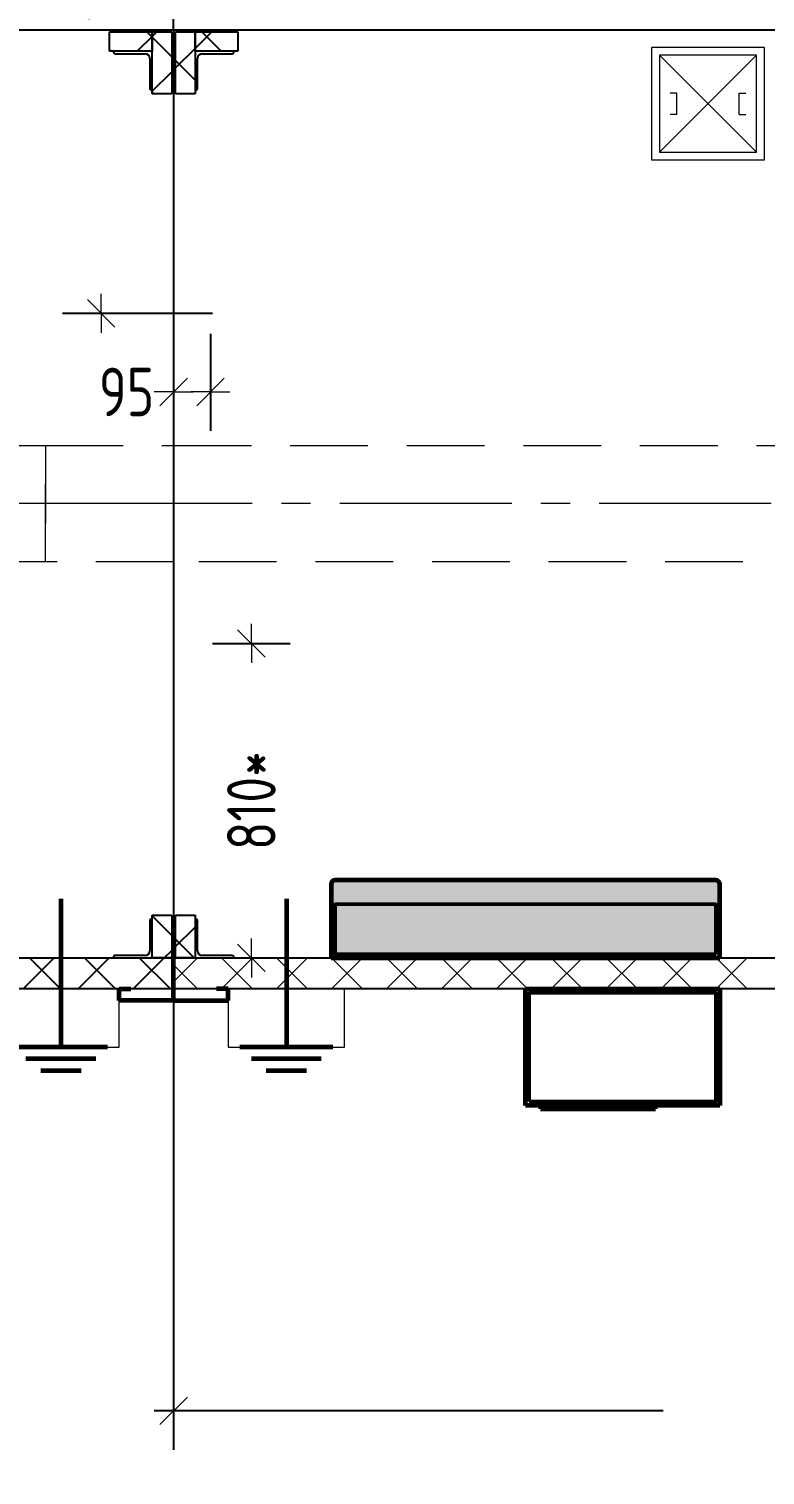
# Model space of a CAD drawing. Header units: millimetres. Extents: x 0 to 1680, y 0 to 594.
# Drawn here: x 162 to 199.9, y 405.3 to 479.8 of the extents above; entities that cross this region are included whole.
import ezdxf

# ---------------------------------------------------------------- set-up
doc = ezdxf.new("R2010")
doc.units = ezdxf.units.MM
for name, pattern in [('K5LT32792', [0]), ('K5LT32795', [0]), ('K5LT32796', [0]), ('K5LT32806', [0]), ('K5LT_AUXILIARY', [0]), ('K5LT_AXLED', [13.35, 8.85, -1.5, 1.5, -1.5]), ('K5LT_BASIC', [0]), ('K5LT_DASHED', [6, 4, -2]), ('K5LT_REINFORCED', [0]), ('K5LT_THIN', [0])]:
    doc.linetypes.add(name, pattern=pattern)
doc.layers.add('Системный слой', color=7, linetype='Continuous')
doc.styles.add('KDIMTEXTSTYLE', font='GOST_AU.SHX', dxfattribs={"width": 0.96, "oblique": 15, "height": 5})
doc.dimstyles.new('KDIMSTYLE (0.02)', dxfattribs={"dimtxt": 5, "dimasz": 1, "dimexe": 2, "dimexo": 0, "dimgap": 1, "dimtad": 1, "dimlfac": 50, "dimtxsty": 'KDIMTEXTSTYLE', "dimsah": 1, "dimcen": 0, "dimdle": 1, "dimadec": 0, "dimazin": 0, "dimtfac": 0.667, "dimtmove": 0, "dimatfit": 3, "dimfxl": 0, "dimtvp": 1, "dimtolj": 1, "dimtzin": 0, "dimarcsym": 0})
pattern_1 = [(45, (0, 0), (-1.4142136, 1.4142136), []), (135, (0, 0), (-1.4142136, -1.4142136), [])]

# ---------------------------------------------------------------- blocks, each defined once
blk = doc.blocks.new('U393')
at = {"layer": 'Системный слой'}
h = blk.add_hatch(dxfattribs=at)
h.set_pattern_fill('', angle=45, style=0, pattern_type=0)
h.set_pattern_definition(pattern_1)
h.paths.add_polyline_path([(168.318, 478.677), (168.318, 479.677), (166.118, 479.677), (166.118, 478.677)])
at = {"layer": 'Системный слой', "color": 150, "linetype": 'K5LT_BASIC', "lineweight": 25, "true_color": 0x0080ff}
for p, q in [((166.118, 478.677), (166.118, 479.677)), ((166.118, 479.677), (168.318, 479.677)), ((168.318, 479.677), (168.318, 478.677)), ((168.318, 478.677), (166.118, 478.677))]:
    blk.add_line(p, q, dxfattribs=at)
blk = doc.blocks.new('U394')
at = {"layer": 'Системный слой'}
h = blk.add_hatch(dxfattribs=at)
h.set_pattern_fill('', angle=45, style=0, pattern_type=0)
h.set_pattern_definition(pattern_1)
h.paths.add_polyline_path([(169.318, 476.477), (169.318, 479.677), (168.318, 479.677), (168.318, 476.477)])
at = {"layer": 'Системный слой', "color": 150, "linetype": 'K5LT_BASIC', "lineweight": 25, "true_color": 0x0080ff}
for p, q in [((168.318, 479.677), (169.318, 479.677)), ((168.318, 478.677), (168.318, 479.677)), ((169.318, 479.677), (169.318, 476.477)), ((168.318, 476.477), (168.318, 478.677)), ((169.318, 476.477), (168.318, 476.477))]:
    blk.add_line(p, q, dxfattribs=at)
blk = doc.blocks.new('U395')
at = {"layer": 'Системный слой'}
h = blk.add_hatch(dxfattribs=at)
h.set_pattern_fill('', angle=45, style=0, pattern_type=0)
h.set_pattern_definition(pattern_1)
h.paths.add_polyline_path([(169.418, 430.377), (169.418, 431.977), (101.618, 431.977), (101.618, 430.377)])
at = {"layer": 'Системный слой', "color": 150, "linetype": 'K5LT_BASIC', "lineweight": 25, "true_color": 0x0080ff}
for p, q in [((133.418, 431.977), (168.318, 431.977)), ((168.318, 431.977), (169.318, 431.977)), ((169.318, 431.977), (169.418, 431.977)), ((169.418, 431.977), (169.418, 430.377)), ((169.418, 430.377), (101.618, 430.377))]:
    blk.add_line(p, q, dxfattribs=at)
blk = doc.blocks.new('U397')
at = {"layer": 'Системный слой'}
h = blk.add_hatch(dxfattribs=at)
h.set_pattern_fill('', angle=45, style=0, pattern_type=0)
h.set_pattern_definition(pattern_1)
h.paths.add_polyline_path([(169.318, 431.977), (169.318, 434.177), (168.318, 434.177), (168.318, 431.977)])
at = {"layer": 'Системный слой', "color": 150, "linetype": 'K5LT_BASIC', "lineweight": 25, "true_color": 0x0080ff}
for p, q in [((168.318, 434.177), (169.318, 434.177)), ((168.318, 431.977), (168.318, 434.177)), ((169.318, 434.177), (169.318, 431.977)), ((169.318, 431.977), (168.318, 431.977)), ((168.318, 431.977), (168.318, 431.977)), ((169.318, 431.977), (169.318, 431.977))]:
    blk.add_line(p, q, dxfattribs=at)
blk = doc.blocks.new('U401')
at = {"layer": 'Системный слой', "color": 232, "linetype": 'K5LT_AUXILIARY', "lineweight": 13, "true_color": 0xc52b79}
for p, q in [((166.618, 430.377), (163.618, 430.377)), ((163.618, 430.377), (163.618, 427.377)), ((166.618, 427.377), (166.618, 430.377)), ((163.618, 427.377), (166.618, 427.377))]:
    blk.add_line(p, q, dxfattribs=at)
blk = doc.blocks.new('U402')
at = {"layer": 'Системный слой', "color": 232, "linetype": 'K5LT_AUXILIARY', "lineweight": 13, "true_color": 0xc52b79}
for p, q in [((163.618, 430.377), (160.618, 430.377)), ((160.618, 430.377), (160.618, 427.377)), ((163.618, 427.377), (163.618, 430.377)), ((160.618, 427.377), (163.618, 427.377))]:
    blk.add_line(p, q, dxfattribs=at)
blk = doc.blocks.new('U403')
at = {"layer": 'Системный слой', "color": 134, "linetype": 'K5LT_REINFORCED', "lineweight": 60, "true_color": 0x009696}
for p, q in [((163.618, 435.017), (163.618, 427.377)), ((166.018, 427.377), (161.218, 427.377)), ((165.418, 426.777), (161.818, 426.777)), ((162.578, 426.177), (164.658, 426.177))]:
    blk.add_line(p, q, dxfattribs=at)
blk = doc.blocks.new('U400')
at = {"layer": 'Системный слой'}
for name in ['U403', 'U402', 'U401']:
    blk.add_blockref(name, (0, 0), dxfattribs=at)
blk = doc.blocks.new('U411')
at = {"layer": 'Системный слой', "color": 7, "linetype": 'K5LT32795', "lineweight": 13}
for p, q in [((170.654, 431.977), (169.418, 430.741)), ((169.418, 431.614), (170.654, 430.377)), ((173.483, 431.977), (171.883, 430.377)), ((171.883, 431.977), (173.483, 430.377)), ((176.311, 431.977), (174.711, 430.377)), ((174.711, 431.977), (176.311, 430.377)), ((179.14, 431.977), (177.54, 430.377)), ((177.54, 431.977), (179.14, 430.377)), ((181.968, 431.977), (180.368, 430.377)), ((180.368, 431.977), (181.968, 430.377)), ((184.797, 431.977), (183.197, 430.377)), ((183.197, 431.977), (184.797, 430.377)), ((187.625, 431.977), (186.025, 430.377)), ((186.025, 431.977), (187.625, 430.377)), ((190.453, 431.977), (188.853, 430.377)), ((188.853, 431.977), (190.453, 430.377)), ((193.282, 431.977), (191.682, 430.377)), ((191.682, 431.977), (193.282, 430.377)), ((196.11, 431.977), (194.51, 430.377)), ((194.51, 431.977), (196.11, 430.377)), ((198.939, 431.977), (197.339, 430.377)), ((197.339, 431.977), (198.939, 430.377))]:
    blk.add_line(p, q, dxfattribs=at)
blk = doc.blocks.new('U410')
at = {"layer": 'Системный слой', "color": 150, "linetype": 'K5LT_BASIC', "lineweight": 25, "true_color": 0x0080ff}
for p, q in [((169.418, 430.377), (169.418, 431.977)), ((169.418, 431.977), (169.518, 431.977)), ((169.518, 431.977), (170.518, 431.977)), ((170.518, 431.977), (275.818, 431.977)), ((275.818, 430.377), (169.418, 430.377))]:
    blk.add_line(p, q, dxfattribs=at)
at = {"layer": 'Системный слой'}
blk.add_blockref('U411', (0, 0), dxfattribs=at)
blk = doc.blocks.new('U412')
at = {"layer": 'Системный слой'}
h = blk.add_hatch(dxfattribs=at)
h.set_pattern_fill('', angle=45, style=0, pattern_type=0)
h.set_pattern_definition(pattern_1)
h.paths.add_polyline_path([(170.518, 431.977), (170.518, 434.177), (169.518, 434.177), (169.518, 431.977)])
at = {"layer": 'Системный слой', "color": 150, "linetype": 'K5LT_BASIC', "lineweight": 25, "true_color": 0x0080ff}
for p, q in [((169.518, 434.177), (170.518, 434.177)), ((169.518, 431.977), (169.518, 434.177)), ((170.518, 434.177), (170.518, 431.977)), ((170.518, 431.977), (169.518, 431.977))]:
    blk.add_line(p, q, dxfattribs=at)
blk = doc.blocks.new('U413')
at = {"layer": 'Системный слой'}
h = blk.add_hatch(dxfattribs=at)
h.set_pattern_fill('', angle=45, style=0, pattern_type=0)
h.set_pattern_definition(pattern_1)
h.paths.add_polyline_path([(170.518, 476.477), (170.518, 479.677), (169.518, 479.677), (169.518, 476.477)])
at = {"layer": 'Системный слой', "color": 150, "linetype": 'K5LT_BASIC', "lineweight": 25, "true_color": 0x0080ff}
for p, q in [((169.518, 479.677), (170.518, 479.677)), ((169.518, 476.477), (169.518, 479.677)), ((170.518, 479.677), (170.518, 478.677)), ((170.518, 478.677), (170.518, 476.477)), ((170.518, 476.477), (169.518, 476.477))]:
    blk.add_line(p, q, dxfattribs=at)
blk = doc.blocks.new('U414')
at = {"layer": 'Системный слой'}
h = blk.add_hatch(dxfattribs=at)
h.set_pattern_fill('', angle=45, style=0, pattern_type=0)
h.set_pattern_definition(pattern_1)
h.paths.add_polyline_path([(172.718, 478.677), (172.718, 479.677), (170.518, 479.677), (170.518, 478.677)])
at = {"layer": 'Системный слой', "color": 150, "linetype": 'K5LT_BASIC', "lineweight": 25, "true_color": 0x0080ff}
for p, q in [((170.518, 478.677), (170.518, 479.677)), ((170.518, 479.677), (172.718, 479.677)), ((172.718, 479.677), (172.718, 478.677)), ((172.718, 478.677), (170.518, 478.677))]:
    blk.add_line(p, q, dxfattribs=at)
blk = doc.blocks.new('U969')
at = {"layer": 'Системный слой', "color": 5, "linetype": 'K5LT32792', "lineweight": 60, "true_color": 0x0000ff}
for p, q in [((187.523, 424.377), (187.523, 430.377)), ((187.523, 430.377), (197.523, 430.377)), ((197.523, 430.377), (197.523, 424.377)), ((197.523, 424.377), (187.523, 424.377))]:
    blk.add_line(p, q, dxfattribs=at)
blk = doc.blocks.new('U970')
at = {"layer": 'Системный слой', "color": 5, "linetype": 'K5LT32792', "lineweight": 60, "true_color": 0x0000ff}
for p, q in [((188.293, 424.377), (188.293, 424.208)), ((194.209, 424.377), (188.293, 424.377)), ((188.293, 424.208), (194.209, 424.208)), ((194.209, 424.208), (194.209, 424.377))]:
    blk.add_line(p, q, dxfattribs=at)
blk = doc.blocks.new('U968')
at = {"layer": 'Системный слой', "color": 5, "linetype": 'K5LT32796', "lineweight": 50, "true_color": 0x0000ff}
blk.add_lwpolyline([(187.723, 424.577), (187.723, 430.177), (197.323, 430.177), (197.323, 424.577)], close=True, dxfattribs=at)
at = {"layer": 'Системный слой'}
for name in ['U969', 'U970']:
    blk.add_blockref(name, (0, 0), dxfattribs=at)
blk = doc.blocks.new('U972')
at = {"layer": 'Системный слой', "color": 5, "linetype": 'K5LT32792', "lineweight": 60, "true_color": 0x0000ff}
for p, q in [((177.523, 435.777), (177.523, 431.977)), ((197.323, 435.977), (177.723, 435.977)), ((197.523, 431.977), (197.523, 435.777)), ((177.523, 431.977), (197.523, 431.977))]:
    blk.add_line(p, q, dxfattribs=at)
for centre, start, end in [((177.723, 435.777), 90, 180), ((197.323, 435.777), 0, 90)]:
    blk.add_arc(centre, 0.2, start, end, dxfattribs=at)
blk = doc.blocks.new('U971')
at = {"layer": 'Системный слой', "true_color": 0xffffff}
h = blk.add_hatch(color=7, dxfattribs=at)
h.paths.add_polyline_path([(177.723, 434.745), (177.723, 432.177), (197.323, 432.177), (197.323, 434.745)])
h.paths.add_polyline_path([(177.723, 435.977), (177.645, 435.961), (177.579, 435.916), (177.536, 435.849), (177.523, 435.777), (177.523, 431.977), (197.523, 431.977), (197.523, 435.777), (197.507, 435.855), (197.462, 435.921), (197.395, 435.964), (197.323, 435.977)])
h.paths.add_polyline_path([(197.323, 434.745), (197.323, 432.177), (177.723, 432.177), (177.723, 434.745)])
at = {"layer": 'Системный слой', "color": 5, "linetype": 'K5LT32796', "lineweight": 50, "true_color": 0x0000ff}
blk.add_lwpolyline([(197.323, 432.177), (197.323, 434.745), (177.723, 434.745), (177.723, 432.177)], close=True, dxfattribs=at)
at = {"layer": 'Системный слой'}
blk.add_blockref('U972', (0, 0), dxfattribs=at)
blk = doc.blocks.new('U1006')
at = {"layer": 'Системный слой', "color": 5, "linetype": 'K5LT32792', "lineweight": 60, "true_color": 0x0000ff}
for p, q in [((187.523, 424.377), (187.523, 430.377)), ((187.523, 430.377), (197.523, 430.377)), ((197.523, 430.377), (197.523, 424.377)), ((197.523, 424.377), (187.523, 424.377))]:
    blk.add_line(p, q, dxfattribs=at)
blk = doc.blocks.new('U1007')
at = {"layer": 'Системный слой', "color": 5, "linetype": 'K5LT32792', "lineweight": 60, "true_color": 0x0000ff}
for p, q in [((188.293, 424.377), (188.293, 424.208)), ((194.209, 424.377), (188.293, 424.377)), ((188.293, 424.208), (194.209, 424.208)), ((194.209, 424.208), (194.209, 424.377))]:
    blk.add_line(p, q, dxfattribs=at)
blk = doc.blocks.new('U1005')
at = {"layer": 'Системный слой', "color": 5, "linetype": 'K5LT32796', "lineweight": 50, "true_color": 0x0000ff}
blk.add_lwpolyline([(187.723, 424.577), (187.723, 430.177), (197.323, 430.177), (197.323, 424.577)], close=True, dxfattribs=at)
at = {"layer": 'Системный слой'}
for name in ['U1006', 'U1007']:
    blk.add_blockref(name, (0, 0), dxfattribs=at)
blk = doc.blocks.new('U1009')
at = {"layer": 'Системный слой', "color": 5, "linetype": 'K5LT32792', "lineweight": 60, "true_color": 0x0000ff}
for p, q in [((177.523, 435.777), (177.523, 431.977)), ((197.323, 435.977), (177.723, 435.977)), ((197.523, 431.977), (197.523, 435.777)), ((177.523, 431.977), (197.523, 431.977))]:
    blk.add_line(p, q, dxfattribs=at)
for centre, start, end in [((177.723, 435.777), 90, 180), ((197.323, 435.777), 0, 90)]:
    blk.add_arc(centre, 0.2, start, end, dxfattribs=at)
blk = doc.blocks.new('U1008')
at = {"layer": 'Системный слой', "true_color": 0xffffff}
h = blk.add_hatch(color=7, dxfattribs=at)
h.paths.add_polyline_path([(177.723, 434.745), (177.723, 432.177), (197.323, 432.177), (197.323, 434.745)])
h.paths.add_polyline_path([(177.723, 435.977), (177.645, 435.961), (177.579, 435.916), (177.536, 435.849), (177.523, 435.777), (177.523, 431.977), (197.523, 431.977), (197.523, 435.777), (197.507, 435.855), (197.462, 435.921), (197.395, 435.964), (197.323, 435.977)])
h.paths.add_polyline_path([(197.323, 434.745), (197.323, 432.177), (177.723, 432.177), (177.723, 434.745)])
at = {"layer": 'Системный слой', "color": 5, "linetype": 'K5LT32796', "lineweight": 50, "true_color": 0x0000ff}
blk.add_lwpolyline([(197.323, 432.177), (197.323, 434.745), (177.723, 434.745), (177.723, 432.177)], close=True, dxfattribs=at)
at = {"layer": 'Системный слой'}
blk.add_blockref('U1009', (0, 0), dxfattribs=at)
blk = doc.blocks.new('U1030')
at = {"layer": 'Системный слой', "color": 232, "linetype": 'K5LT_AUXILIARY', "lineweight": 13, "true_color": 0xc52b79}
for p, q in [((178.218, 430.377), (175.218, 430.377)), ((175.218, 430.377), (175.218, 427.377)), ((178.218, 427.377), (178.218, 430.377)), ((175.218, 427.377), (178.218, 427.377))]:
    blk.add_line(p, q, dxfattribs=at)
blk = doc.blocks.new('U1031')
at = {"layer": 'Системный слой', "color": 232, "linetype": 'K5LT_AUXILIARY', "lineweight": 13, "true_color": 0xc52b79}
for p, q in [((175.218, 430.377), (172.218, 430.377)), ((172.218, 430.377), (172.218, 427.377)), ((175.218, 427.377), (175.218, 430.377)), ((172.218, 427.377), (175.218, 427.377))]:
    blk.add_line(p, q, dxfattribs=at)
blk = doc.blocks.new('U1032')
at = {"layer": 'Системный слой', "color": 134, "linetype": 'K5LT_REINFORCED', "lineweight": 60, "true_color": 0x009696}
for p, q in [((175.218, 435.017), (175.218, 427.377)), ((177.618, 427.377), (172.818, 427.377)), ((177.018, 426.777), (173.418, 426.777)), ((174.178, 426.177), (176.258, 426.177))]:
    blk.add_line(p, q, dxfattribs=at)
blk = doc.blocks.new('U1029')
at = {"layer": 'Системный слой'}
for name in ['U1032', 'U1031', 'U1030']:
    blk.add_blockref(name, (0, 0), dxfattribs=at)
blk = doc.blocks.new('U1211')
at = {"layer": 'Системный слой', "color": 7, "linetype": 'K5LT_DASHED', "lineweight": 13}
for p, q in [((155.218, 479.777), (161.218, 479.777)), ((155.218, 459.977), (155.218, 479.777)), ((161.218, 479.777), (161.218, 459.977)), ((161.218, 459.977), (155.218, 459.977))]:
    blk.add_line(p, q, dxfattribs=at)
blk = doc.blocks.new('U1212')
at = {"layer": 'Системный слой', "color": 7, "linetype": 'K5LT_DASHED', "lineweight": 13}
for p, q in [((145.418, 458.377), (153.618, 458.377)), ((145.418, 452.377), (145.418, 458.377)), ((153.618, 458.377), (153.618, 452.377)), ((153.618, 452.377), (145.418, 452.377))]:
    blk.add_line(p, q, dxfattribs=at)
blk = doc.blocks.new('U1213')
at = {"layer": 'Системный слой', "color": 7, "linetype": 'K5LT_DASHED', "lineweight": 13}
for p, q in [((145.418, 509.477), (153.618, 509.477)), ((145.418, 503.477), (145.418, 509.477)), ((153.618, 509.477), (153.618, 503.477)), ((153.618, 503.477), (145.418, 503.477))]:
    blk.add_line(p, q, dxfattribs=at)
blk = doc.blocks.new('U1214')
at = {"layer": 'Системный слой', "color": 7, "linetype": 'K5LT_DASHED', "lineweight": 13}
for p, q in [((162.818, 509.477), (169.418, 509.477)), ((162.818, 503.477), (162.818, 509.477)), ((169.418, 509.477), (169.418, 503.477)), ((169.418, 503.477), (162.818, 503.477))]:
    blk.add_line(p, q, dxfattribs=at)
blk = doc.blocks.new('U1215')
at = {"layer": 'Системный слой', "color": 7, "linetype": 'K5LT_DASHED', "lineweight": 13}
for p, q in [((162.818, 458.377), (169.418, 458.377)), ((162.818, 452.377), (162.818, 458.377)), ((169.418, 458.377), (169.418, 452.377)), ((169.418, 452.377), (162.818, 452.377))]:
    blk.add_line(p, q, dxfattribs=at)
blk = doc.blocks.new('U1216')
at = {"layer": 'Системный слой', "color": 7, "linetype": 'K5LT_DASHED', "lineweight": 13}
for p, q in [((137.818, 459.977), (137.818, 479.777)), ((137.818, 479.777), (143.818, 479.777)), ((143.818, 479.777), (143.818, 459.977)), ((143.818, 459.977), (137.818, 459.977))]:
    blk.add_line(p, q, dxfattribs=at)
blk = doc.blocks.new('U1217')
at = {"layer": 'Системный слой', "color": 7, "linetype": 'K5LT_DASHED', "lineweight": 13}
for p, q in [((143.818, 501.877), (137.818, 501.877)), ((137.818, 501.877), (137.818, 479.777)), ((143.818, 479.777), (143.818, 501.877)), ((137.818, 479.777), (143.818, 479.777))]:
    blk.add_line(p, q, dxfattribs=at)
blk = doc.blocks.new('U1218')
at = {"layer": 'Системный слой', "color": 7, "linetype": 'K5LT_DASHED', "lineweight": 13}
for p, q in [((155.218, 501.877), (161.218, 501.877)), ((155.218, 479.777), (155.218, 501.877)), ((161.218, 501.877), (161.218, 479.777)), ((161.218, 479.777), (155.218, 479.777))]:
    blk.add_line(p, q, dxfattribs=at)
blk = doc.blocks.new('U1219')
at = {"layer": 'Системный слой', "color": 7, "linetype": 'K5LT_DASHED', "lineweight": 13}
for p, q in [((155.218, 458.377), (155.218, 459.977)), ((155.218, 459.977), (161.218, 459.977)), ((161.218, 459.977), (161.218, 458.377)), ((153.618, 452.377), (153.618, 458.377)), ((153.618, 458.377), (155.218, 458.377)), ((161.218, 458.377), (162.818, 458.377)), ((162.818, 458.377), (162.818, 452.377)), ((162.818, 452.377), (153.618, 452.377))]:
    blk.add_line(p, q, dxfattribs=at)
blk = doc.blocks.new('U1220')
at = {"layer": 'Системный слой', "color": 7, "linetype": 'K5LT_DASHED', "lineweight": 13}
for p, q in [((153.618, 509.477), (153.618, 503.477)), ((162.818, 509.477), (153.618, 509.477)), ((162.818, 503.477), (162.818, 509.477)), ((153.618, 503.477), (155.218, 503.477)), ((155.218, 503.477), (155.218, 501.877)), ((161.218, 501.877), (161.218, 503.477)), ((161.218, 503.477), (162.818, 503.477)), ((155.218, 501.877), (161.218, 501.877))]:
    blk.add_line(p, q, dxfattribs=at)
blk = doc.blocks.new('U1221')
at = {"layer": 'Системный слой', "color": 7, "linetype": 'K5LT_DASHED', "lineweight": 13}
for p, q in [((143.818, 511.077), (137.818, 511.077)), ((137.818, 511.077), (137.818, 501.877)), ((143.818, 509.477), (143.818, 511.077)), ((145.418, 509.477), (143.818, 509.477)), ((145.418, 503.477), (145.418, 509.477)), ((143.818, 501.877), (143.818, 503.477)), ((143.818, 503.477), (145.418, 503.477)), ((137.818, 501.877), (143.818, 501.877))]:
    blk.add_line(p, q, dxfattribs=at)
blk = doc.blocks.new('U1222')
at = {"layer": 'Системный слой', "color": 7, "linetype": 'K5LT_DASHED', "lineweight": 13}
for p, q in [((137.818, 452.377), (137.818, 459.977)), ((137.818, 459.977), (143.818, 459.977)), ((143.818, 458.377), (143.818, 459.977)), ((145.418, 452.377), (145.418, 458.377)), ((137.818, 452.377), (145.418, 452.377))]:
    blk.add_line(p, q, dxfattribs=at)
at = {"layer": 'Системный слой', "color": 7, "linetype": 'K5LT_THIN', "lineweight": 13}
blk.add_line((143.818, 458.377), (145.418, 458.377), dxfattribs=at)
blk = doc.blocks.new('U1210')
at = {"layer": 'Системный слой', "color": 30, "linetype": 'K5LT_AXLED', "lineweight": 13, "true_color": 0xff8000}
for p, q in [((140.818, 521.577), (140.818, 452.177)), ((158.218, 509.477), (158.218, 452.177)), ((137.818, 506.477), (169.418, 506.477)), ((169.418, 455.377), (137.818, 455.377))]:
    blk.add_line(p, q, dxfattribs=at)
at = {"layer": 'Системный слой', "color": 7, "linetype": 'K5LT_DASHED', "lineweight": 13}
blk.add_line((145.418, 458.177), (145.418, 452.177), dxfattribs=at)
blk.add_lwpolyline([(143.818, 509.477), (143.818, 521.577), (137.818, 521.577), (137.818, 509.477)], dxfattribs=at)
at = {"layer": 'Системный слой'}
for name in ['U1221', 'U1213', 'U1220', 'U1214', 'U1217', 'U1218', 'U1216', 'U1211', 'U1222', 'U1219', 'U1212', 'U1215']:
    blk.add_blockref(name, (0, 0), dxfattribs=at)
blk = doc.blocks.new('U1234')
at = {"layer": 'Системный слой', "color": 134, "linetype": 'K5LT_REINFORCED', "lineweight": 60, "true_color": 0x009696}
for p, q in [((169.418, 429.777), (169.418, 432.337)), ((172.218, 430.377), (171.618, 430.377)), ((172.218, 429.777), (172.218, 430.377)), ((169.418, 429.777), (172.218, 429.777))]:
    blk.add_line(p, q, dxfattribs=at)
blk = doc.blocks.new('U1233')
at = {"layer": 'Системный слой', "color": 232, "linetype": 'K5LT_AUXILIARY', "lineweight": 13, "true_color": 0xc52b79}
blk.add_line((171.618, 430.377), (169.418, 430.377), dxfattribs=at)
at = {"layer": 'Системный слой'}
blk.add_blockref('U1234', (0, 0), dxfattribs=at)
blk = doc.blocks.new('U1232')
at = {"layer": 'Системный слой'}
blk.add_blockref('U1233', (0, 0), dxfattribs=at)
blk = doc.blocks.new('U1239')
at = {"layer": 'Системный слой', "color": 150, "linetype": 'K5LT_BASIC', "lineweight": 25, "true_color": 0x0080ff}
for p, q in [((170.518, 478.677), (170.518, 476.677)), ((172.518, 478.677), (170.518, 478.677)), ((170.648, 476.757), (170.648, 478.307)), ((170.888, 478.547), (172.438, 478.547)), ((172.518, 478.627), (172.518, 478.677)), ((170.518, 476.677), (170.568, 476.677))]:
    blk.add_line(p, q, dxfattribs=at)
for centre, radius, start, end in [((170.888, 478.307), 0.24, 90, 180), ((172.438, 478.627), 0.08, 270, 0), ((170.568, 476.757), 0.08, 270, 0)]:
    blk.add_arc(centre, radius, start, end, dxfattribs=at)
blk = doc.blocks.new('U1241')
at = {"layer": 'Системный слой', "color": 150, "linetype": 'K5LT_BASIC', "lineweight": 25, "true_color": 0x0080ff}
for p, q in [((170.568, 433.977), (170.518, 433.977)), ((170.518, 433.977), (170.518, 431.977)), ((170.648, 432.347), (170.648, 433.897)), ((172.438, 432.107), (170.888, 432.107)), ((172.518, 431.977), (172.518, 432.027)), ((170.518, 431.977), (172.518, 431.977))]:
    blk.add_line(p, q, dxfattribs=at)
for centre, radius, start, end in [((170.568, 433.897), 0.08, 0, 90), ((170.888, 432.347), 0.24, 180, 270), ((172.438, 432.027), 0.08, 0, 90)]:
    blk.add_arc(centre, radius, start, end, dxfattribs=at)
blk = doc.blocks.new('U1231')
at = {"layer": 'Системный слой'}
for name in ['U1239', 'U1241', 'U1232']:
    blk.add_blockref(name, (0, 0), dxfattribs=at)
blk = doc.blocks.new('U1275')
at = {"layer": 'Системный слой', "color": 7, "linetype": 'K5LT_DASHED', "lineweight": 13}
for p, q in [((169.418, 458.377), (312.718, 458.377)), ((169.418, 452.377), (169.418, 458.377)), ((312.718, 452.377), (169.418, 452.377))]:
    blk.add_line(p, q, dxfattribs=at)
blk = doc.blocks.new('U1274')
at = {"layer": 'Системный слой', "color": 30, "linetype": 'K5LT_AXLED', "lineweight": 13, "true_color": 0xff8000}
blk.add_line((320.318, 455.377), (169.418, 455.377), dxfattribs=at)
at = {"layer": 'Системный слой'}
blk.add_blockref('U1275', (0, 0), dxfattribs=at)
blk = doc.blocks.new('U1375')
at = {"layer": 'Системный слой', "color": 7, "linetype": 'K5LT_THIN', "lineweight": 13}
for p, q in [((199.818, 478.877), (194.018, 478.877)), ((194.018, 478.877), (194.018, 473.077)), ((199.818, 473.077), (199.818, 478.877)), ((194.018, 473.077), (199.818, 473.077))]:
    blk.add_line(p, q, dxfattribs=at)
blk = doc.blocks.new('U1377')
at = {"layer": 'Системный слой', "color": 7, "linetype": 'K5LT32806', "lineweight": 18}
for p, q in [((199.418, 478.477), (194.418, 478.477)), ((194.418, 478.477), (194.418, 473.477)), ((199.418, 473.477), (199.418, 478.477)), ((194.418, 473.477), (199.418, 473.477))]:
    blk.add_line(p, q, dxfattribs=at)
blk = doc.blocks.new('U1376')
at = {"layer": 'Системный слой', "color": 7, "linetype": 'K5LT32806', "lineweight": 18}
for p, q in [((199.418, 478.477), (194.418, 473.477)), ((199.418, 473.477), (194.418, 478.477)), ((195.312, 476.526), (194.973, 476.526)), ((195.312, 475.428), (195.312, 476.526)), ((198.524, 476.526), (198.863, 476.526)), ((198.524, 475.428), (198.524, 476.526)), ((195.312, 475.428), (194.973, 475.428)), ((198.524, 475.428), (198.863, 475.428))]:
    blk.add_line(p, q, dxfattribs=at)
at = {"layer": 'Системный слой'}
blk.add_blockref('U1377', (0, 0), dxfattribs=at)
blk = doc.blocks.new('U1374')
at = {"layer": 'Системный слой'}
for name in ['U1375', 'U1376']:
    blk.add_blockref(name, (0, 0), dxfattribs=at)
blk = doc.blocks.new('U1554')
at = {"layer": 'Системный слой', "color": 150, "linetype": 'K5LT_BASIC', "lineweight": 25, "true_color": 0x0080ff}
for p, q in [((168.318, 478.677), (166.318, 478.677)), ((166.318, 478.677), (166.318, 478.627)), ((166.398, 478.547), (167.948, 478.547)), ((168.188, 478.307), (168.188, 476.757)), ((168.318, 476.677), (168.318, 478.677)), ((168.268, 476.677), (168.318, 476.677))]:
    blk.add_line(p, q, dxfattribs=at)
for centre, radius, start, end in [((166.398, 478.627), 0.08, 180, 270), ((167.948, 478.307), 0.24, 0, 90), ((168.268, 476.757), 0.08, 180, 270)]:
    blk.add_arc(centre, radius, start, end, dxfattribs=at)
blk = doc.blocks.new('U1555')
at = {"layer": 'Системный слой', "color": 150, "linetype": 'K5LT_BASIC', "lineweight": 25, "true_color": 0x0080ff}
for p, q in [((168.188, 433.897), (168.188, 432.347)), ((168.318, 433.977), (168.268, 433.977)), ((168.318, 431.977), (168.318, 433.977)), ((166.318, 432.027), (166.318, 431.977)), ((167.948, 432.107), (166.398, 432.107)), ((166.318, 431.977), (168.318, 431.977))]:
    blk.add_line(p, q, dxfattribs=at)
for centre, radius, start, end in [((168.268, 433.897), 0.08, 90, 180), ((166.398, 432.027), 0.08, 90, 180), ((167.948, 432.347), 0.24, 270, 0)]:
    blk.add_arc(centre, radius, start, end, dxfattribs=at)
blk = doc.blocks.new('U1561')
at = {"layer": 'Системный слой', "color": 134, "linetype": 'K5LT_REINFORCED', "lineweight": 60, "true_color": 0x009696}
for p, q in [((169.418, 429.777), (169.418, 432.337)), ((166.618, 429.777), (166.618, 430.377)), ((166.618, 430.377), (167.218, 430.377)), ((169.418, 429.777), (166.618, 429.777))]:
    blk.add_line(p, q, dxfattribs=at)
blk = doc.blocks.new('U1560')
at = {"layer": 'Системный слой', "color": 232, "linetype": 'K5LT_AUXILIARY', "lineweight": 13, "true_color": 0xc52b79}
blk.add_line((167.218, 430.377), (169.418, 430.377), dxfattribs=at)
at = {"layer": 'Системный слой'}
blk.add_blockref('U1561', (0, 0), dxfattribs=at)
blk = doc.blocks.new('U1559')
at = {"layer": 'Системный слой'}
blk.add_blockref('U1560', (0, 0), dxfattribs=at)
blk = doc.blocks.new('KDIMARROW_03')
at = {"layer": 'Системный слой', "color": 0, "linetype": 'K5LT_THIN', "lineweight": 13}
for p, q in [((0, 0), (-1, 0)), ((-0.707, -0.707), (0.707, 0.707)), ((0, 0), (1, 0))]:
    blk.add_line(p, q, dxfattribs=at)

msp = doc.modelspace()

# ---------------------------------------------------------------- linework, layer by layer
at = {"layer": 'Системный слой', "color": 150, "linetype": 'K5LT_BASIC', "lineweight": 25, "true_color": 0x0080ff}
for p, q in [((169.41796, 479.77733), (169.41796, 529.17733)), ((99.41796, 479.77733), (169.41796, 479.77733)), ((133.41796, 479.77733), (169.41796, 479.77733)), ((169.41796, 479.77733), (325.41796, 479.77733)), ((169.41796, 479.77733), (169.41796, 430.37733))]:
    msp.add_line(p, q, dxfattribs=at)

# ---------------------------------------------------------------- block references
at = {"layer": 'Системный слой'}
for name in ['U1210', 'U1274', 'U1231', 'U393', 'U394', 'U413', 'U414', 'U1554', 'U1374', 'U971', 'U1008', 'U400', 'U1029', 'U1555', 'U397', 'U412', 'U1559', 'U395', 'U410', 'U968', 'U1005']:
    msp.add_blockref(name, (0, 0), dxfattribs=at)

# ---------------------------------------------------------------- dimensions: what is measured, and where the dimension line sits
at = {"layer": 'Системный слой', "color": 7}
for base, p1, p2, location in [((165.69229, 501.37733), (171.41796, 465.17733), (172.41796, 501.37733), (165.69229, 483.27733)), ((173.41796, 448.17733), (170.41796, 431.97733), (171.41796, 448.17733), (173.41796, 440.07733))]:
    msp.add_linear_dim(base=base, p1=p1, p2=p2, angle=90, location=location, dimstyle='KDIMSTYLE (0.02)', override={"dimexo": 0, "dimpost": '\\H2.5;\\W0.965;\\Q0;<>\\H2.5;\\W0.965;\\Q0;\\Q0;*', "dimblk1": 'KDIMARROW_03', "dimblk2": 'KDIMARROW_03', "dimse1": 0, "dimse2": 0, "dimclrt": 7, "dimtolj": 1}, dxfattribs=at).render()
for base, p1, p2, location in [((169.41796, 461.12933), (171.31796, 464.11398), (169.41796, 479.77733), (166.99583, 461.12933)), ((99.41796, 408.64647), (169.41796, 431.97733), (99.41796, 432.57733), (134.41796, 408.64647)), ((169.41796, 408.64647), (325.41796, 431.97733), (169.41796, 431.97733), (247.41796, 408.64647)), ((99.41796, 402.71217), (745.41796, 415.58077), (99.41796, 415.58077), (422.41796, 402.71217))]:
    msp.add_linear_dim(base=base, p1=p1, p2=p2, location=location, dimstyle='KDIMSTYLE (0.02)', override={"dimexo": 0, "dimpost": '\\H2.5;\\W0.965;\\Q0;<>', "dimblk1": 'KDIMARROW_03', "dimblk2": 'KDIMARROW_03', "dimse1": 0, "dimse2": 0, "dimclrt": 7, "dimtolj": 1}, dxfattribs=at).render()

doc.saveas('drawing.dxf')
